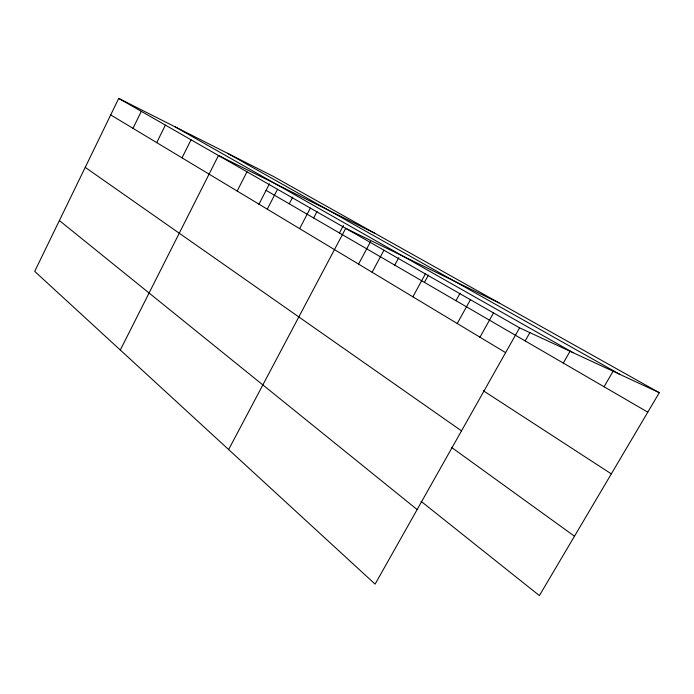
<?xml version="1.0" encoding="UTF-8"?>
<svg xmlns="http://www.w3.org/2000/svg" width="694" height="694" viewBox="0 0 694 694"><rect width="100%" height="100%" fill="white"/><g stroke="black" fill="none" stroke-linecap="round" stroke-linejoin="round"><path stroke-width="1.04" d="M659.3 392.691L273.28 176.371L118.726 98.409L34.7 271.371L375.107 584.122L519.589 327.854L659.3 392.691L539.394 595.591L421.041 501.294M132.988 128.338L141.316 111.344M156.723 142.617L165.38 125.111M182.028 157.85L191.041 139.798M120.305 350.019L218.48 155.499L374.977 233.358M237.174 191.041L246.977 171.817M258.914 204.296L269.446 183.832M267.277 209.172L277.531 189.306M289.233 203.802L292.703 197.122M299.626 228.638L310.357 208.096M313.653 217.994L317.019 211.566M339.435 232.976L343.417 225.446M228.638 449.556L345.725 228.343L499.107 302.922M358.607 264.006L370.605 241.547M372.105 272.265L383.947 250.213M394.747 265.117L398.781 257.648M412.895 296.815L425.37 273.922M424.442 282.38L428.398 275.128M455.958 300.693L460.07 293.241M457.233 323.508L470.419 299.713M479.754 337.57L493.529 312.907M525.176 340.91L529.93 332.504M563.285 363.057L570.104 351.173M604.066 386.758L613.47 370.587M227.424 153.244L620.054 374.482M175.157 126.872L573.114 352.691M118.726 98.409L519.589 327.854M266.088 190.356L647.788 412.167M110.702 114.918L505.622 352.63M483.354 390.765L611.327 473.872M85.223 167.358L461.51 430.879M451.464 447.326L574.485 536.219M59.389 220.545L417.146 509.561"/></g></svg>
